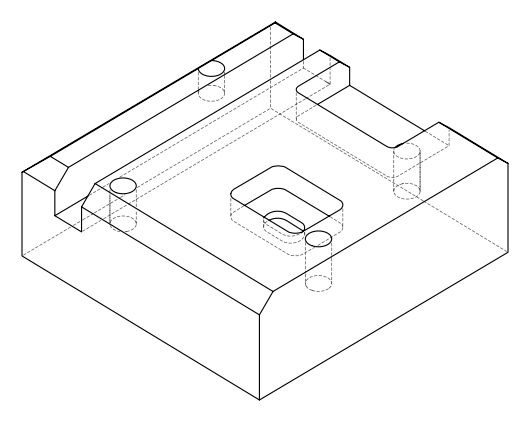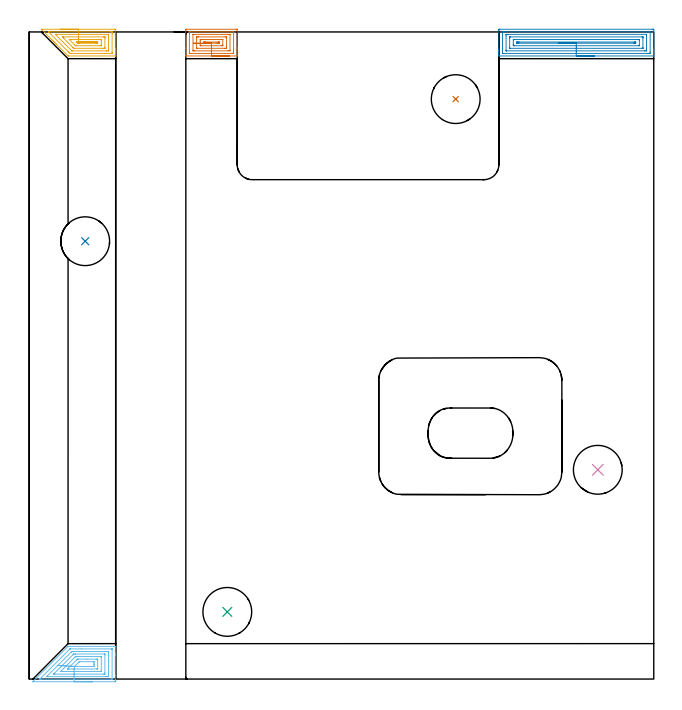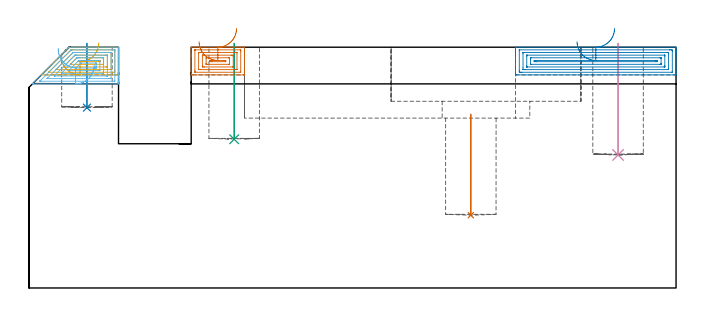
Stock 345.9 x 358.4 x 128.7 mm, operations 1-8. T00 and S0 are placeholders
(PLAN: 14 operations, 4 tool changes, 104.3 min)
(1 INDEXABLE_INSERT_DRILL_BLIND_HOLE_FROM_SOLID | STEP1POCKET | NXT0302_025 | 0.22 min | 51196 mm3)
(2 INDEXABLE_INSERT_DRILL_BLIND_HOLE_FROM_SOLID_1 | STEP1POCKET_1 | NXT0302_025 | 0.14 min | 18295 mm3)
(3 INDEXABLE_INSERT_DRILL_BLIND_HOLE_FROM_SOLID_2 | STEP1POCKET_2 | NXT0302_025 | 0.21 min | 27973 mm3)
(4 INDEXABLE_INSERT_DRILL_BLIND_HOLE_FROM_SOLID_3 | STEP1POCKET_3 | NXT0302_025 | 0.24 min | 32773 mm3)
(5 AREA_MILL | FG_CHAMFER_SURFACE | UGT0205_001 | 1.84 min | 5835 mm3)
(6 AREA_MILL_1 | FG_CHAMFER_SURFACE_1 | UGT0205_001 | 2.43 min | 10571 mm3)
(7 AREA_MILL_2 | FG_CHAMFER_SURFACE_2 | UGT0205_001 | 1.58 min | 4695 mm3)
(8 AREA_MILL_3 | FG_CHAMFER_SURFACE_3 | UGT0205_001 | 4.33 min | 10183 mm3)
(9 AREA_MILL_4 | FG_CHAMFER_SURFACE_4 | UGT0205_001 | 22.43 min | 78417 mm3)
(10 AREA_MILL_5 | FG_CHAMFER_SURFACE_5 | UGT0205_001 | 14.9 min | 51296 mm3)
(11 MILL_RECTANGULAR_POCKET | POCKET_RECTANGULAR_STRAIGHT | UGT0201_136 | Follow Part, ap 5, ae 75% | 7.05 min | 218506 mm3)
(12 MILL_RECTANGULAR_POCKET_1 | POCKET_RECTANGULAR_STRAIGHT_1 | NXT0201_012 | Follow Part, ap 4, ae 75% | 0.8 min | 10514 mm3)
(13 MILL_SLOT | SLOT_PARTIAL_RECTANGULAR | NXT0201_012 | Follow Part, ap 4, ae 75% | 36.14 min | 424849 mm3)
(14 MILL_RECTANGULAR_SLOT | SLOT_RECTANGULAR | UGT0201_004 | Follow Part, ap 8, ae 75% | 12.05 min | 713090 mm3)
(TOOL NXT0302_025 | Index. Insert Drill 27mm [880-D2700L32-05] | D27 PA176 FL135 Z2)
(TOOL UGT0205_001 | Chamfer Mill 20 x 3 x 45 deg. | D20 FL50 Z2)
(TOOL UGT0201_136 | Carbide End Mill 20.0 | D20 FL30 Z4)
(TOOL NXT0201_012 | ENDMILL 16mm [2P460-1600-NA 1630] | D16 FL38 Z6)
(TOOL UGT0201_004 | End Mill 32 mm | D32 FL53 Z6)
(OP 1 INDEXABLE_INSERT_DRILL_BLIND_HOLE_FROM_SOLID)
G17 G21 G94 G90
T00 M6
G54
G17 G0 G90 X236.2 Y321.2 S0 M3
G43 Z138.7 H1
G94 G81 G98 Z38.9 F250. R92.8
G80
M5
M2
(OP 2 INDEXABLE_INSERT_DRILL_BLIND_HOLE_FROM_SOLID_1)
G17 G21 G94 G90
T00 M6
G54
G17 G0 G90 X31. Y242.5 S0 M3
G43 Z138.7 H1
G94 G81 G98 Z96.4 F250. R130.7
G80
M5
M2
(OP 3 INDEXABLE_INSERT_DRILL_BLIND_HOLE_FROM_SOLID_2)
G17 G21 G94 G90
T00 M6
G54
G17 G0 G90 X109.7 Y37.2 S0 M3
G43 Z138.7 H1
G94 G81 G98 Z79.5 F250. R130.7
G80
M5
M2
(OP 4 INDEXABLE_INSERT_DRILL_BLIND_HOLE_FROM_SOLID_3)
G17 G21 G94 G90
T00 M6
G54
G17 G0 G90 X314.9 Y115.9 S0 M3
G43 Z138.7 H1
G94 G81 G98 Z71.1 F250. R130.7
G80
M5
M2
(OP 5 AREA_MILL)
G17 G21 G94 G90
T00 M6
G54
G17 G0 G90 X17.3 Y359.9 S1061 M3
G43 Z138.7 H0
Z123.9
G94 G1 X17.338 Z123.028 F250.
X17.452 Z122.163
X17.641 Z121.312
X17.903 Z120.48
X18.237 Z119.674
X18.64 Z118.9
X19.109 Z118.164
X19.64 Z117.472
X20.229 Z116.829
X20.872 Z116.239
X21.564 Z115.708
X22.3 Z115.24
X23.074 Z114.837
X23.88 Z114.503
X24.712 Z114.241
X25.564 Z114.052
X26.428 Z113.938
X27.3 Z113.9
X47.327
X47.832 Y359.894 Z113.903
X47.89 Y359.891 Z113.905
X47.9 Y359.827 Z113.97
Y348.993 Z124.801
Y348.367 Z125.43
Y348.116 Z125.681
Y347.491 Z126.306
Y347.239 Z126.557
Y346.737 Z127.062
Y345.321 Z128.478
X47.897 Y345.208 Z128.584
X47.89 Y345.103 Z128.689
X47.772 Y345.1 Z128.7
X21.514
X21.503 Y345.104 Z128.696
X21.493 Y345.108 Z128.691
X14.975 Y351.623 Z122.173
X14.839 Y351.76 Z122.037
X14.677 Y351.922 Z121.875
X14.536 Y352.062 Z121.734
X14.393 Y352.205 Z121.592
X14.245 Y352.354 Z121.444
X14.098 Y352.5 Z121.295
X13.948 Y352.65 Z121.147
X13.813 Y352.786 Z121.012
X13.659 Y352.938 Z120.857
X13.503 Y353.096 Z120.702
X13.381 Y353.218 Z120.58
X13.221 Y353.377 Z120.418
X13.058 Y353.541 Z120.257
X12.949 Y353.65 Z120.148
X12.782 Y353.815 Z119.979
X12.613 Y353.986 Z119.812
X7.002 Y359.598 Z114.201
X6.828 Y359.775 Z114.024
X6.719 Y359.893 Z113.906
X6.828 Y359.9 Z113.9
X27.3
Y358.486 Z115.314
X44.811
X45.547 Y358.484 Z115.316
X45.704 Y358.483 Z115.317
X45.868 Y358.479 Z115.321
X45.89 Y358.426 Z115.374
X45.896 Y358.294 Z115.506
X45.899 Y357.761 Z116.039
X45.9 Y357.413 Z116.387
X45.899 Y347.239 Z126.561
X45.898 Y346.894 Z126.906
X45.89 Y346.545 Z127.255
X45.884 Y346.52 Z127.28
X45.868 Y346.518 Z127.282
X45.823 Y346.516 Z127.284
X45.731 Y346.515 Z127.285
X45.547 Y346.514 Z127.286
X23.14
X22.773 Y346.517 Z127.283
X22.589 Y346.52 Z127.28
X22.547 Y346.521 Z127.279
X22.499 Y346.563 Z127.237
X22.404 Y346.649 Z127.151
X21.81 Y347.239 Z126.561
X21.514 Y347.535 Z126.265
X10.833 Y358.217 Z115.583
X10.639 Y358.417 Z115.383
X10.606 Y358.455 Z115.345
X10.588 Y358.479 Z115.321
X10.624 Y358.48 Z115.32
X10.833 Y358.484 Z115.316
X10.987 Y358.485 Z115.315
X27.3 Y358.486 Z115.314
Y357.072 Z116.728
X43.767 Y357.071 Z116.729
X43.83 Y357.07 Z116.73
X43.88 Y357.067 Z116.733
X43.888 Y357.066 Z116.734
X43.892 Y357.051 Z116.749
X43.896 Y357.015 Z116.785
X43.899 Y356.884 Z116.916
X43.9 Y356.753 Z117.047
Y348.862 Z124.938
X43.898 Y348.116 Z125.684
X43.896 Y347.989 Z125.811
X43.89 Y347.944 Z125.856
X43.881 Y347.935 Z125.865
X43.861 Y347.933 Z125.867
X43.767 Y347.931 Z125.869
X43.067 Y347.929 Z125.871
X42.877 Y347.928 Z125.872
X24.185 Y347.929 Z125.871
X23.994 Y347.93 Z125.87
X23.614 Y347.935 Z125.865
X23.573 Y347.937 Z125.863
X23.56 Y347.946 Z125.854
X23.533 Y347.969 Z125.831
X23.482 Y348.018 Z125.782
X23.383 Y348.116 Z125.684
X14.616 Y356.884 Z116.916
X14.524 Y356.979 Z116.821
X14.469 Y357.037 Z116.763
X14.448 Y357.061 Z116.739
X14.522 Y357.065 Z116.735
X14.902 Y357.07 Z116.73
X15.093 Y357.071 Z116.729
X27.3 Y357.072 Z116.728
Y355.657 Z118.143
X41.097
X41.453 Y355.656 Z118.144
X41.796 Y355.653 Z118.147
X41.869 Y355.65 Z118.15
X41.89 Y355.645 Z118.155
X41.893 Y355.611 Z118.189
X41.896 Y355.532 Z118.268
X41.9 Y355.216 Z118.584
Y355.13 Z118.67
Y349.87 Z123.93
X41.896 Y349.474 Z124.326
X41.893 Y349.376 Z124.424
X41.891 Y349.355 Z124.445
X41.872 Y349.35 Z124.45
X41.81 Y349.347 Z124.453
X41.63 Y349.344 Z124.456
X41.097 Y349.343 Z124.457
X40.742
X25.075
X24.718 Y349.345 Z124.455
X24.654 Y349.347 Z124.453
X24.625 Y349.349 Z124.451
X24.531 Y349.43 Z124.37
X24.296 Y349.656 Z124.144
X24.185 Y349.764 Z124.036
X18.819 Y355.13 Z118.67
X18.316 Y355.65 Z118.15
X18.844 Y355.655 Z118.145
X19.2 Y355.656 Z118.144
X27.3 Y355.657 Z118.143
Y354.243 Z119.557
X39.316
X39.756 Y354.241 Z119.559
X39.863 Y354.238 Z119.562
X39.883 Y354.237 Z119.563
X39.89 Y354.225 Z119.575
X39.894 Y354.187 Z119.613
X39.898 Y354.102 Z119.698
X39.9 Y353.679 Z120.121
Y353.377 Z120.423
Y351.623 Z122.177
X39.899 Y351.049 Z122.751
X39.894 Y350.857 Z122.943
X39.89 Y350.788 Z123.012
X39.885 Y350.763 Z123.037
X39.865 Y350.762 Z123.038
X39.756 Y350.76 Z123.04
X39.316 Y350.757 Z123.043
X25.954
X25.735 Y350.759 Z123.041
X25.68 Y350.761 Z123.039
X25.657 Y350.763 Z123.037
X25.603 Y350.807 Z122.993
X25.388 Y351.016 Z122.784
X25.075 Y351.324 Z122.476
X22.258 Y354.141 Z119.659
X22.227 Y354.174 Z119.626
X22.199 Y354.205 Z119.595
X22.177 Y354.232 Z119.568
X22.201 Y354.236 Z119.564
X22.404 Y354.243 Z119.557
X22.415
X27.3
Y352.829 Z120.971
X37.203
X37.536 Y352.827 Z120.973
X37.869 Y352.824 Z120.976
X37.885 Y352.822 Z120.978
X37.89 Y352.814 Z120.986
X37.895 Y352.779 Z121.021
X37.899 Y352.715 Z121.085
X37.9 Y352.619 Z121.181
Y352.5 Z121.3
X37.898 Y352.321 Z121.479
X37.895 Y352.231 Z121.569
X37.89 Y352.188 Z121.612
X37.885 Y352.178 Z121.622
X37.865 Y352.176 Z121.624
X37.536 Y352.173 Z121.627
X36.98 Y352.171 Z121.629
X36.646
X27.745
X27.187 Y352.173 Z121.627
X26.855 Y352.176 Z121.624
X26.745 Y352.178 Z121.622
X26.669 Y352.191 Z121.609
X26.605 Y352.251 Z121.549
X26.351 Y352.5 Z121.3
X26.186 Y352.668 Z121.132
X26.059 Y352.8 Z121.
X26.047 Y352.823 Z120.977
X26.092 Y352.825 Z120.975
X26.187 Y352.827 Z120.973
X26.521 Y352.829 Z120.971
X26.855
X27.3
X28.172 Z121.009
X29.037 Z121.123
X29.888 Z121.312
X30.72 Z121.574
X31.526 Z121.908
X32.3 Z122.311
X33.036 Z122.779
X33.728 Z123.31
X34.371 Z123.9
X34.961 Z124.543
X35.492 Z125.235
X35.961 Z125.971
X36.363 Z126.745
X36.697 Z127.551
X36.96 Z128.383
X37.149 Z129.234
X37.262 Z130.099
X37.3 Z130.971
G0 Z138.7
M5
M2
(OP 6 AREA_MILL_1)
G17 G21 G94 G90
T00 M6
G54
G17 G0 G90 X34.9 Y-1.5 S1061 M3
G43 Z138.7 H0
Z119.1
G94 G1 X34.862 Z118.228 F250.
X34.748 Z117.363
X34.559 Z116.512
X34.297 Z115.68
X33.963 Z114.874
X33.56 Z114.1
X33.091 Z113.364
X32.56 Z112.672
X31.971 Z112.029
X31.328 Z111.44
X30.636 Z110.908
X29.9 Z110.44
X29.126 Z110.037
X28.32 Z109.703
X27.488 Z109.441
X26.636 Z109.252
X25.772 Z109.138
X24.9 Z109.1
X2.042 Y-1.499
X1.919 Y-1.492 Z109.104
X1.966 Y-1.438 Z109.159
X2.082 Y-1.317 Z109.281
X21.45 Y18.05 Z128.648
X21.505 Y18.098 Z128.685
X21.809 Y18.1 Z128.7
X47.865
X47.89 Y18.095 Z128.694
X47.9 Y18.02 Z128.618
Y13.984 Z124.583
Y13.169 Z123.762
Y2.121 Z112.716
Y-0.517 Z110.078
X47.899 Y-0.995 Z109.6
X47.897 Y-1.471 Z109.125
X47.893 Y-1.491 Z109.105
X47.423 Y-1.5 Z109.1
X24.9
Y-0.086 Z110.514
X6.574 Y-0.085 Z110.515
X5.91 Y-0.082 Z110.518
X5.879 Y-0.079 Z110.521
X5.805 Y-0.056 Z110.544
X5.828 Y-0.028 Z110.572
X5.861 Y0.009 Z110.609
X5.91 Y0.06 Z110.66
X22.184 Y16.334 Z126.934
X22.356 Y16.502 Z127.102
X22.494 Y16.636 Z127.236
X22.537 Y16.675 Z127.275
X22.586 Y16.679 Z127.279
X22.692 Y16.685 Z127.285
X28.875 Y16.686 Z127.286
X45.681 Y16.685 Z127.285
X45.86 Y16.679 Z127.279
X45.891 Y16.673 Z127.273
X45.895 Y16.65 Z127.25
X45.898 Y16.624 Z127.224
X45.899 Y16.596 Z127.196
X45.9 Y16.466 Z127.066
X45.899 Y0.288 Z110.888
X45.897 Y0.125 Z110.725
X45.893 Y-0.005 Z110.595
X45.888 Y-0.079 Z110.521
X45.632 Y-0.086 Z110.514
X24.9
Y1.328 Z111.928
X9.774 Y1.329 Z111.929
X9.719 Y1.33 Z111.93
X9.666 Y1.334 Z111.934
X9.648 Y1.337 Z111.937
X9.659 Y1.353 Z111.953
X9.68 Y1.379 Z111.979
X9.701 Y1.402 Z112.002
X9.96 Y1.661 Z112.261
X23.24 Y14.939 Z125.539
X23.41 Y15.105 Z125.705
X23.575 Y15.264 Z125.864
X24.129 Y15.27 Z125.87
X24.458 Y15.271 Z125.871
X25.01 Y15.272 Z125.872
X43.007 Y15.271 Z125.871
X43.562 Y15.268 Z125.868
X43.89 Y15.264 Z125.864
X43.9 Y14.93 Z125.53
Y1.651 Z112.251
X43.89 Y1.335 Z111.935
X43.336 Y1.33 Z111.93
X43.007 Y1.329 Z111.929
X42.455 Y1.328 Z111.928
X24.9
Y2.743 Z113.343
X14.286
X13.859 Y2.744 Z113.344
X13.66 Y2.746 Z113.346
X13.522 Y2.749 Z113.349
X13.583 Y2.822 Z113.422
X13.675 Y2.92 Z113.52
X13.859 Y3.11 Z113.71
X24.188 Y13.44 Z124.04
X24.458 Y13.708 Z124.308
X24.579 Y13.821 Z124.421
X24.611 Y13.85 Z124.45
X24.66 Y13.852 Z124.452
X25.342 Y13.857 Z124.457
X25.538
X41.795
X41.855 Y13.856 Z124.456
X41.883 Y13.853 Z124.453
X41.89 Y13.851 Z124.451
X41.892 Y13.843 Z124.443
X41.899 Y13.394 Z123.994
Y3.431 Z114.031
X41.895 Y2.774 Z113.374
X41.89 Y2.753 Z113.353
X41.881 Y2.749 Z113.349
X41.841 Y2.746 Z113.346
X41.755 Y2.744 Z113.344
X41.584 Y2.743 Z113.343
X41.24
X24.9
Y4.157 Z114.757
X17.551
X17.415 Y4.158 Z114.758
X17.392 Y4.16 Z114.76
X17.379 Y4.163 Z114.763
X17.383 Y4.176 Z114.776
X17.392 Y4.193 Z114.793
X17.453 Y4.255 Z114.855
X17.514 Y4.316 Z114.916
X25.412 Y12.213 Z122.813
X25.485 Y12.284 Z122.884
X25.636 Y12.426 Z123.026
X25.907 Y12.437 Z123.037
X26.067 Y12.442 Z123.042
X26.225 Y12.443 Z123.043
X26.949
X39.315 Y12.442 Z123.042
X39.474 Y12.44 Z123.04
X39.632 Y12.436 Z123.036
X39.89 Y12.42 Z123.02
X39.893 Y12.284 Z122.884
X39.899 Y11.857 Z122.457
X39.9 Y4.775 Z115.375
X39.896 Y4.316 Z114.916
X39.893 Y4.21 Z114.81
X39.888 Y4.164 Z114.764
X39.792 Y4.161 Z114.761
X39.632 Y4.158 Z114.758
X24.9 Y4.157 Z114.757
Y5.571 Z116.171
X21.809
X21.44
X21.325 Y5.573 Z116.173
X21.261 Y5.577 Z116.177
X21.239 Y5.58 Z116.18
X21.251 Y5.596 Z116.196
X21.28 Y5.63 Z116.23
X21.33 Y5.682 Z116.282
X26.225 Y10.577 Z121.177
X26.639 Y10.983 Z121.583
X26.672 Y11.013 Z121.613
X26.724 Y11.022 Z121.622
X26.851 Y11.025 Z121.625
X27.108 Y11.028 Z121.628
X31.966 Y11.029 Z121.629
X37.194 Y11.028 Z121.628
X37.707 Y11.024 Z121.624
X37.869 Y11.022 Z121.622
X37.89 Y10.706 Z121.306
X37.896 Y10.513 Z121.113
X37.899 Y10.321 Z120.921
Y5.894 Z116.494
X37.895 Y5.701 Z116.301
X37.89 Y5.579 Z116.179
X37.835 Y5.576 Z116.176
X37.707 Y5.573 Z116.173
X37.338 Y5.571 Z116.171
X24.9
X25.103 Y6.99 Z117.59
X25.098 Y6.992 Z117.592
Y6.995 Z117.595
X25.114 Y7.015 Z117.615
X25.132 Y7.034 Z117.634
X25.206 Y7.109 Z117.709
X27.108 Y9.011 Z119.611
X27.417 Y9.318 Z119.918
X27.613 Y9.509 Z120.109
X27.685 Y9.576 Z120.176
X27.724 Y9.608 Z120.208
X28.005 Y9.615 Z120.215
X35.713 Y9.614 Z120.214
X35.82 Y9.613 Z120.213
X35.872 Y9.61 Z120.21
X35.89 Y9.608 Z120.208
X35.891 Y9.589 Z120.189
X35.9 Y8.784 Z119.384
Y7.898 Z118.498
Y7.857 Z118.457
X35.895 Y7.018 Z117.618
X35.89 Y6.992 Z117.592
X35.872 Y6.99 Z117.59
X35.819 Y6.988 Z117.588
X35.71 Y6.986 Z117.586
X25.328 Y6.985 Z117.585
X25.147 Y6.988 Z117.588
X25.103 Y6.99 Z117.59
X24.236 Y7.036 Z117.675
X23.379 Y7.082 Z117.835
X22.54 Y7.127 Z118.069
X21.724 Y7.171 Z118.375
X20.939 Y7.213 Z118.752
X20.189 Y7.254 Z119.195
X19.48 Y7.292 Z119.703
X18.818 Y7.327 Z120.27
X18.208 Y7.36 Z120.893
X17.655 Y7.39 Z121.567
X17.162 Y7.416 Z122.286
X16.734 Y7.439 Z123.046
X16.374 Y7.458 Z123.84
X16.084 Y7.474 Z124.663
X15.867 Y7.486 Z125.508
X15.724 Y7.493 Z126.369
X15.657 Y7.497 Z127.238
X15.666 Y7.496 Z128.111
G0 Z138.7
M5
M2
(OP 7 AREA_MILL_2)
G17 G21 G94 G90
T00 M6
G54
G17 G0 G90 X110.95 Y345.1 S1061 M3
G43 Z138.7 H0
G94 G1 X110.912 Z137.828 F250.
X110.798 Z136.963
X110.609 Z136.112
X110.347 Z135.28
X110.013 Z134.474
X109.61 Z133.7
X109.141 Z132.964
X108.61 Z132.272
X108.021 Z131.629
X107.378 Z131.04
X106.686 Z130.508
X105.95 Z130.04
X105.176 Z129.637
X104.37 Z129.303
X103.538 Z129.041
X102.686 Z128.852
X101.822 Z128.738
X100.95 Z128.7
X86.773
X86.71 Y345.103 Z128.69
X86.7 Y345.227 Z128.571
Y349.137 Z124.661
Y349.87 Z123.924
X86.701 Y359.004 Z114.792
X86.705 Y359.514 Z114.282
X86.709 Y359.891 Z113.905
X86.832 Y359.894 Z113.903
X87.216 Y359.9 Z113.9
X114.684
X115.186 Y359.894 Z113.902
X115.19 Y359.892 Z113.905
X115.2 Y359.88 Z113.916
Y349.87 Z123.924
Y349.137 Z124.661
Y348.993 Z124.805
Y345.486 Z128.312
X115.198 Y345.224 Z128.574
X115.19 Y345.103 Z128.69
X115.127 Y345.1 Z128.7
X100.95
Y346.514 Z127.286
X88.988 Y346.515 Z127.285
X88.832 Y346.517 Z127.283
X88.71 Y346.522 Z127.278
X88.705 Y346.559 Z127.241
X88.701 Y346.647 Z127.153
X88.7 Y357.761 Z116.039
X88.701 Y358.044 Z115.756
X88.71 Y358.33 Z115.47
X88.723 Y358.479 Z115.321
X88.805 Y358.482 Z115.318
X88.988 Y358.485 Z115.315
X112.912
X113.068 Y358.483 Z115.317
X113.19 Y358.478 Z115.322
X113.195 Y358.441 Z115.359
X113.199 Y358.353 Z115.447
X113.2 Y347.239 Z126.561
X113.199 Y346.956 Z126.844
X113.19 Y346.669 Z127.131
X113.177 Y346.521 Z127.279
X113.095 Y346.518 Z127.282
X112.912 Y346.515 Z127.285
X100.95 Y346.514 Z127.286
Y347.928 Z125.872
X91.646 Y347.929 Z125.871
X90.946 Y347.932 Z125.868
X90.76 Y347.935 Z125.865
X90.71 Y347.943 Z125.857
X90.703 Y348.057 Z125.743
X90.701 Y348.116 Z125.684
Y356.884 Z116.916
X90.702 Y356.941 Z116.859
X90.71 Y357.002 Z116.798
X90.722 Y357.065 Z116.735
X91.646 Y357.071 Z116.729
X110.254
X110.954 Y357.068 Z116.732
X111.14 Y357.065 Z116.735
X111.19 Y357.057 Z116.743
X111.197 Y356.943 Z116.857
X111.199 Y356.884 Z116.916
Y348.116 Z125.684
X111.198 Y348.059 Z125.741
X111.19 Y347.998 Z125.802
X111.178 Y347.935 Z125.865
X110.254 Y347.929 Z125.871
X100.95 Y347.928 Z125.872
Y349.343 Z124.457
X93.065
X92.763 Y349.344 Z124.456
X92.733 Y349.346 Z124.454
X92.717 Y349.349 Z124.451
X92.71 Y349.363 Z124.437
X92.705 Y349.475 Z124.325
X92.7 Y349.703 Z124.097
Y354.964 Z118.836
X92.702 Y355.13 Z118.67
X92.71 Y355.486 Z118.314
X92.718 Y355.651 Z118.149
X92.89 Y355.654 Z118.146
X93.418 Y355.657 Z118.143
X93.772
X108.835
X109.137 Y355.656 Z118.144
X109.167 Y355.654 Z118.146
X109.183 Y355.651 Z118.149
X109.19 Y355.637 Z118.163
X109.195 Y355.525 Z118.275
X109.2 Y355.297 Z118.503
Y350.036 Z123.764
X109.198 Y349.87 Z123.93
X109.19 Y349.514 Z124.286
X109.182 Y349.35 Z124.45
X109.01 Y349.346 Z124.454
X108.482 Y349.343 Z124.457
X108.128
X100.95
Y350.757 Z123.043
X95.18
X94.756 Y350.762 Z123.038
X94.712 Y350.764 Z123.036
X94.706 Y350.799 Z123.001
X94.701 Y350.851 Z122.949
X94.7 Y353.862 Z119.938
X94.701 Y354.024 Z119.776
X94.705 Y354.153 Z119.647
X94.71 Y354.233 Z119.567
X94.754 Y354.236 Z119.564
X95.191 Y354.243 Z119.557
X95.201
X106.72
X107.144 Y354.238 Z119.562
X107.188 Y354.236 Z119.564
X107.194 Y354.201 Z119.599
X107.199 Y354.149 Z119.651
X107.2 Y351.138 Z122.662
X107.199 Y350.976 Z122.824
X107.195 Y350.847 Z122.953
X107.19 Y350.767 Z123.033
X107.146 Y350.764 Z123.036
X106.709 Y350.757 Z123.043
X106.699
X100.95
Y352.171 Z121.629
X97.295
X96.963 Y352.172 Z121.628
X96.852 Y352.173 Z121.627
X96.764 Y352.175 Z121.625
X96.714 Y352.178 Z121.622
X96.71 Y352.24 Z121.56
X96.707 Y352.5 Z121.3
X96.708 Y352.752 Z121.048
X96.722 Y352.822 Z120.978
X96.797 Y352.824 Z120.976
X96.963 Y352.826 Z120.974
X97.517 Y352.829 Z120.971
X97.849
X104.937 Y352.828 Z120.972
X105.048 Y352.827 Z120.973
X105.136 Y352.825 Z120.975
X105.186 Y352.822 Z120.978
X105.19 Y352.76 Z121.04
X105.193 Y352.5 Z121.3
X105.192 Y352.248 Z121.552
X105.178 Y352.178 Z121.622
X105.103 Y352.176 Z121.624
X104.937 Y352.174 Z121.626
X104.383 Y352.171 Z121.629
X104.051
X100.95
X100.078 Z121.667
X99.213 Z121.781
X98.362 Z121.97
X97.53 Z122.232
X96.724 Z122.566
X95.95 Z122.969
X95.214 Z123.437
X94.522 Z123.968
X93.879 Z124.558
X93.29 Z125.201
X92.758 Z125.893
X92.29 Z126.629
X91.887 Z127.403
X91.553 Z128.209
X91.291 Z129.041
X91.102 Z129.892
X90.988 Z130.757
X90.95 Z131.629
G0 Z138.7
M5
M2
(OP 8 AREA_MILL_3)
G17 G21 G94 G90
T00 M6
G54
G17 G0 G90 X313. Y345.1 S1061 M3
G43 Z138.7 H0
G94 G1 X312.962 Z137.828 F250.
X312.848 Z136.963
X312.659 Z136.112
X312.397 Z135.28
X312.063 Z134.474
X311.66 Z133.7
X311.192 Z132.964
X310.66 Z132.272
X310.071 Z131.629
X309.428 Z131.04
X308.736 Z130.508
X308. Z130.04
X307.226 Z129.637
X306.42 Z129.303
X305.588 Z129.041
X304.736 Z128.852
X303.872 Z128.738
X303. Z128.7
X260.238
X260.11 Y345.102 Z128.689
X260.103 Y345.217 Z128.575
X260.1 Y345.339 Z128.46
Y346.029 Z127.77
Y346.696 Z127.103
Y347.239 Z126.557
Y347.511 Z126.286
Y348.116 Z125.681
Y348.388 Z125.41
Y348.993 Z124.801
Y359.212 Z114.585
X260.104 Y359.514 Z114.283
X260.11 Y359.892 Z113.905
X260.296 Y359.896 Z113.902
X260.683 Y359.9 Z113.9
X345.317
X345.821 Y359.895 Z113.903
X345.89 Y359.891 Z113.905
X345.9 Y359.817 Z113.98
Y348.993 Z124.801
Y348.388 Z125.41
Y348.116 Z125.681
Y347.511 Z126.286
Y347.239 Z126.557
Y346.696 Z127.103
Y346.029 Z127.77
Y345.486 Z128.313
Y345.339 Z128.46
X345.897 Y345.217 Z128.575
X345.89 Y345.102 Z128.689
X345.762 Y345.1 Z128.7
X303.
Y346.514 Z127.286
X262.31 Y346.515 Z127.285
X262.131 Y346.519 Z127.281
X262.114 Y346.521 Z127.279
X262.109 Y346.529 Z127.271
X262.103 Y346.552 Z127.248
X262.101 Y346.575 Z127.225
Y357.761 Z116.039
X262.102 Y358.118 Z115.682
X262.11 Y358.472 Z115.328
X262.465 Y358.482 Z115.318
X262.621 Y358.484 Z115.316
X263.356 Y358.486 Z115.314
X263.51
X343.69 Y358.485 Z115.315
X343.869 Y358.481 Z115.319
X343.886 Y358.479 Z115.321
X343.891 Y358.471 Z115.329
X343.897 Y358.448 Z115.352
X343.899 Y358.425 Z115.375
Y347.239 Z126.561
X343.898 Y346.882 Z126.918
X343.89 Y346.528 Z127.272
X343.535 Y346.518 Z127.282
X343.379 Y346.516 Z127.284
X342.644 Y346.514 Z127.286
X342.49
X303.
Y347.928 Z125.872
X264.247 Y347.929 Z125.871
X264.183 Y347.931 Z125.869
X264.134 Y347.934 Z125.866
X264.11 Y347.936 Z125.864
X264.108 Y347.972 Z125.828
X264.103 Y348.116 Z125.684
X264.1 Y348.26 Z125.54
Y356.152 Z117.648
X264.103 Y356.884 Z116.916
X264.106 Y357.022 Z116.778
X264.113 Y357.065 Z116.735
X264.152 Y357.067 Z116.733
X264.247 Y357.069 Z116.731
X264.947 Y357.071 Z116.729
X265.138 Y357.072 Z116.728
X341.753 Y357.071 Z116.729
X341.817 Y357.069 Z116.731
X341.866 Y357.066 Z116.734
X341.89 Y357.064 Z116.736
X341.892 Y357.028 Z116.772
X341.897 Y356.884 Z116.916
X341.9 Y356.74 Z117.06
Y348.848 Z124.952
X341.897 Y348.116 Z125.684
X341.894 Y347.978 Z125.822
X341.887 Y347.935 Z125.865
X341.848 Y347.933 Z125.867
X341.753 Y347.931 Z125.869
X341.053 Y347.929 Z125.871
X340.862 Y347.928 Z125.872
X303.
Y349.343 Z124.457
X266.564
X266.212 Y349.345 Z124.455
X266.14 Y349.347 Z124.453
X266.113 Y349.349 Z124.451
X266.11 Y349.381 Z124.419
X266.105 Y349.464 Z124.336
X266.1 Y349.799 Z124.001
Y349.87 Z123.93
Y355.13 Z118.67
X266.106 Y355.534 Z118.266
X266.11 Y355.633 Z118.167
X266.112 Y355.651 Z118.149
X266.141 Y355.653 Z118.147
X266.205 Y355.655 Z118.145
X266.384 Y355.657 Z118.143
X339.436
X339.788 Y355.655 Z118.145
X339.86 Y355.653 Z118.147
X339.887 Y355.651 Z118.149
X339.89 Y355.619 Z118.181
X339.895 Y355.536 Z118.264
X339.9 Y355.201 Z118.599
Y355.13 Z118.67
Y349.87 Z123.93
X339.894 Y349.467 Z124.333
X339.89 Y349.367 Z124.433
X339.888 Y349.349 Z124.451
X339.859 Y349.347 Z124.453
X339.794 Y349.345 Z124.455
X339.615 Y349.343 Z124.457
X303.
Y350.757 Z123.043
X268.701
X268.261 Y350.759 Z123.041
X268.154 Y350.762 Z123.038
X268.11 Y350.764 Z123.036
X268.106 Y350.802 Z122.998
X268.103 Y350.896 Z122.904
X268.1 Y351.338 Z122.462
Y351.623 Z122.177
X268.101 Y353.967 Z119.833
X268.107 Y354.166 Z119.634
X268.11 Y354.231 Z119.569
X268.152 Y354.236 Z119.564
X268.261 Y354.239 Z119.561
X268.701 Y354.243 Z119.557
X337.299
X337.739 Y354.241 Z119.559
X337.846 Y354.238 Z119.562
X337.89 Y354.236 Z119.564
X337.894 Y354.198 Z119.602
X337.897 Y354.104 Z119.696
X337.9 Y353.662 Z120.138
X337.899 Y351.033 Z122.767
X337.893 Y350.834 Z122.966
X337.89 Y350.769 Z123.031
X337.848 Y350.764 Z123.036
X337.739 Y350.761 Z123.039
X337.299 Y350.757 Z123.043
X303.
Y352.171 Z121.629
X270.817
X270.483 Y352.173 Z121.627
X270.15 Y352.177 Z121.623
X270.113 Y352.178 Z121.622
X270.109 Y352.208 Z121.592
X270.103 Y352.274 Z121.526
X270.101 Y352.374 Z121.426
X270.1 Y352.5 Z121.3
X270.103 Y352.688 Z121.112
X270.107 Y352.782 Z121.018
X270.111 Y352.822 Z120.978
X270.153 Y352.825 Z120.975
X270.483 Y352.827 Z120.973
X271.04 Y352.829 Z120.971
X271.374
X335.183
X335.517 Y352.827 Z120.973
X335.85 Y352.824 Z120.976
X335.887 Y352.822 Z120.978
X335.891 Y352.793 Z121.007
X335.897 Y352.726 Z121.074
X335.899 Y352.626 Z121.174
X335.9 Y352.5 Z121.3
X335.897 Y352.312 Z121.488
X335.893 Y352.218 Z121.582
X335.889 Y352.178 Z121.622
X335.847 Y352.176 Z121.624
X335.517 Y352.173 Z121.627
X334.96 Y352.171 Z121.629
X334.626
X303.
X302.128 Z121.667
X301.263 Z121.781
X300.412 Z121.97
X299.58 Z122.232
X298.774 Z122.566
X298. Z122.969
X297.264 Z123.437
X296.572 Z123.968
X295.929 Z124.558
X295.34 Z125.201
X294.808 Z125.893
X294.34 Z126.629
X293.937 Z127.403
X293.603 Z128.209
X293.341 Z129.041
X293.152 Z129.892
X293.038 Z130.757
X293. Z131.629
G0 Z138.7
M5
M2
